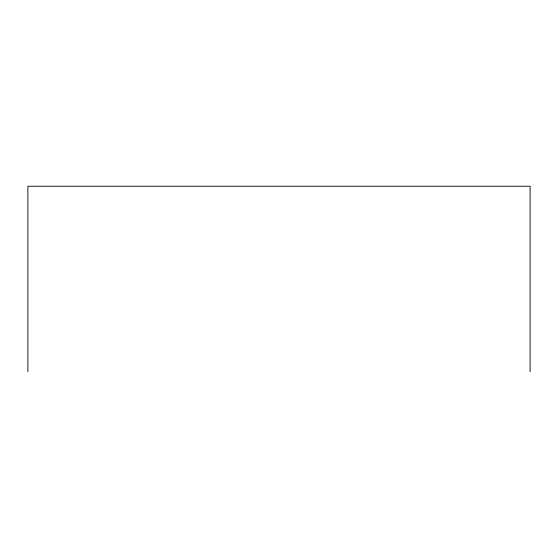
<?xml version="1.0" encoding="UTF-8"?>
<svg xmlns="http://www.w3.org/2000/svg" width="558" height="558" viewBox="0 0 558 558"><rect width="100%" height="100%" fill="white"/><g stroke="black" fill="none" stroke-linecap="round" stroke-linejoin="round"><path stroke-width="0.84" d="M530.1 371.767L530.1 186.233L27.9 186.233L27.9 371.767"/></g></svg>
